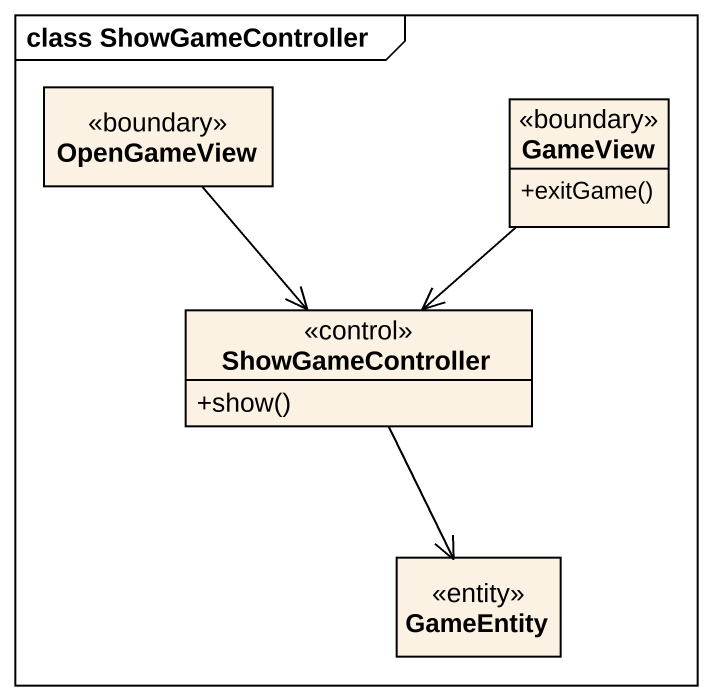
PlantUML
@startuml
mainframe class ShowGameController
hide circle
hide empty members
skinparam classAttributeIconSize 0
class OpenGameView <<boundary>>
class GameView <<boundary>> {
  +exitGame()
}
class ShowGameController <<control>> {
  +show()
}
class GameEntity <<entity>>
OpenGameView --> ShowGameController
OpenGameView -- ShowGameController
GameView --> ShowGameController
GameView -- ShowGameController
ShowGameController --> GameEntity
@enduml
